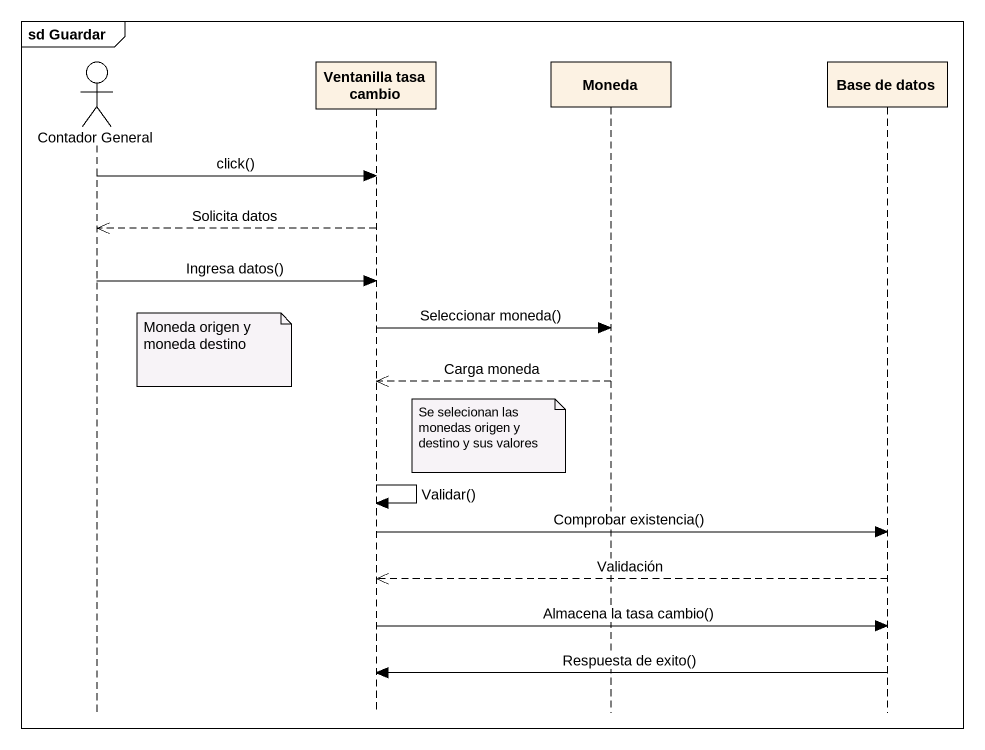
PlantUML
@startuml
mainframe sd Guardar
hide footbox
actor "Contador General" as Contador_General
participant "Ventanilla tasa cambio" as Ventanilla_tasa_cambio
participant Moneda
participant "Base de datos" as Base_de_datos

Contador_General -> Ventanilla_tasa_cambio : click()
Ventanilla_tasa_cambio -->> Contador_General : Solicita datos
Contador_General -> Ventanilla_tasa_cambio : Ingresa datos()
Ventanilla_tasa_cambio -> Moneda : Seleccionar moneda()
note right of Contador_General : Moneda origen y moneda destino
Moneda -->> Ventanilla_tasa_cambio : Carga moneda
note right of Ventanilla_tasa_cambio : Se selecionan las monedas origen y destino y sus valores
Ventanilla_tasa_cambio -> Ventanilla_tasa_cambio : Validar()
Ventanilla_tasa_cambio -> Base_de_datos : Comprobar existencia()
Base_de_datos -->> Ventanilla_tasa_cambio : Validación
Ventanilla_tasa_cambio -> Base_de_datos : Almacena la tasa cambio()
Base_de_datos -> Ventanilla_tasa_cambio : Respuesta de exito()
@enduml
